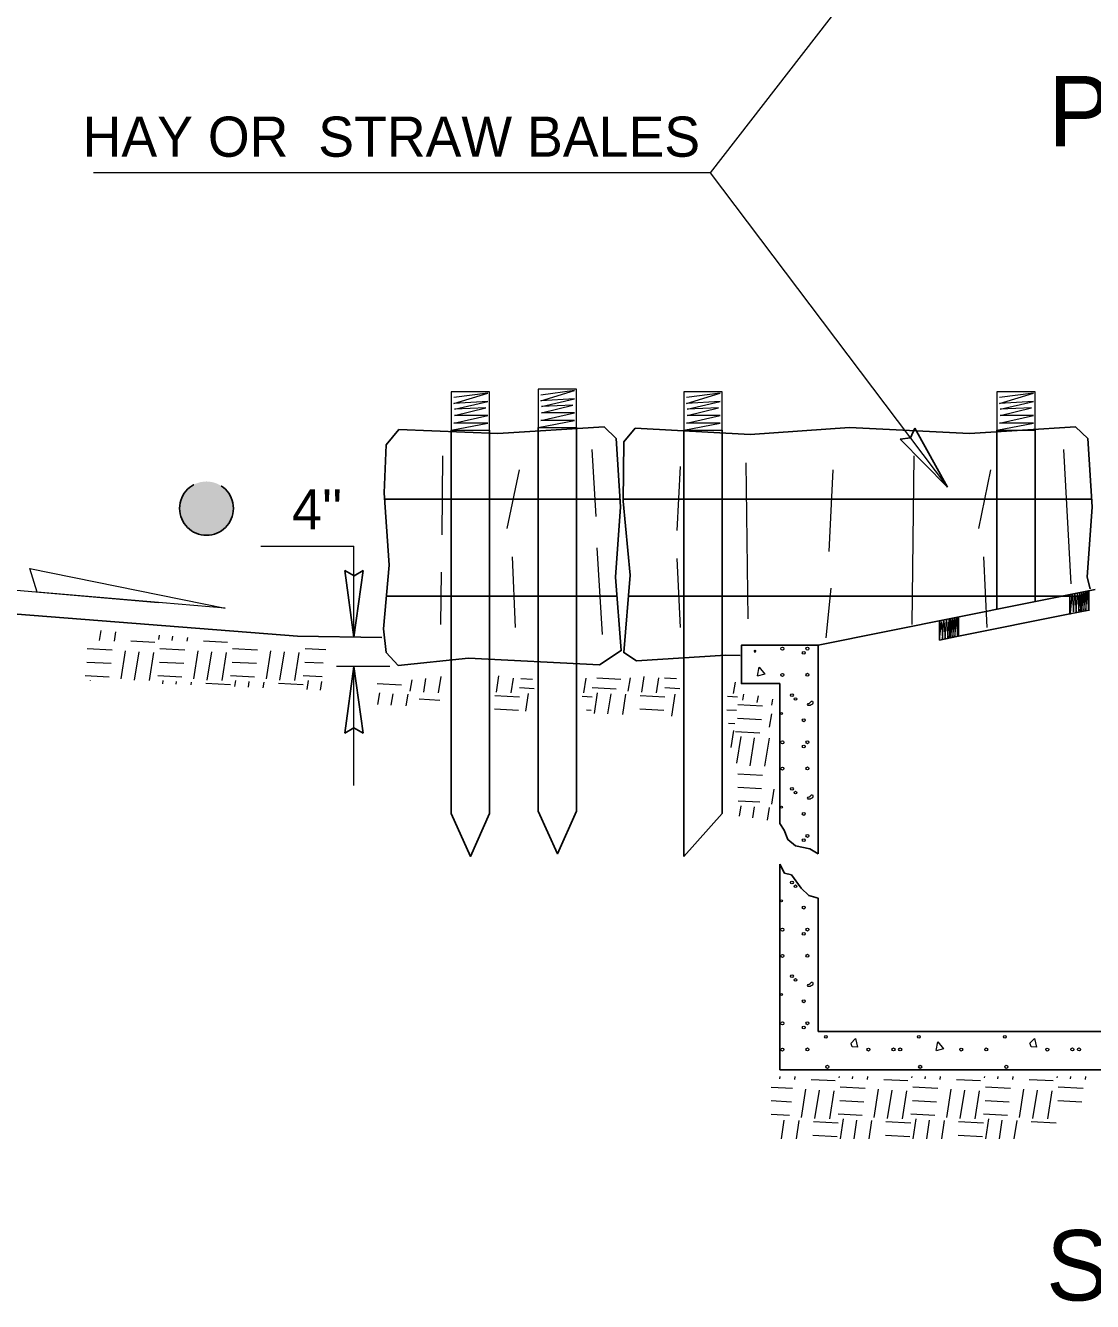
# Model space of a CAD drawing. Extents: x 455 to 827, y 69 to 339.
# Drawn here: x 502.23 to 529.23, y 206.85 to 239.14 of the extents above; entities that cross this region are included whole.
import ezdxf
from ezdxf.enums import TextEntityAlignment as Align

# ---------------------------------------------------------------- set-up
doc = ezdxf.new("R2010")
doc.units = 0
doc.header["$LTSCALE"] = 0.48
doc.linetypes.add('LONG_DASHED', pattern=[7.5, 6, -1.5])
doc.layers.add('1', color=7, linetype='Continuous', lineweight=13)

msp = doc.modelspace()

# ---------------------------------------------------------------- hatches: boundary and pattern name
at = {"layer": '1'}
msp.add_hatch(color=256, dxfattribs=at).paths.add_polyline_path([(507.4874, 226.9208, 1), (506.1248, 226.9208, 1)])

# ---------------------------------------------------------------- linework, layer by layer
for p, q in [((519.5564, 235.4119), (503.9482, 235.4119)), ((516.5593, 228.4141), (516.6563, 226.7163)), ((528.4928, 228.4141), (528.6806, 225.0114)), ((512.7755, 228.2523), (512.7593, 226.2473)), ((518.7908, 227.9776), (518.7099, 226.3606)), ((520.4562, 228.0745), (520.5048, 224.129)), ((524.709, 228.2523), (524.6604, 223.9835)), ((514.7159, 227.8967), (514.4087, 226.409)), ((522.6554, 227.8967), (522.5583, 225.8268)), ((526.6494, 227.8967), (526.3422, 226.409)), ((508.1855, 225.9606), (510.5371, 225.9606)), ((510.5371, 223.6612), (510.5371, 225.9606)), ((516.6887, 225.9239), (516.818, 223.7248)), ((514.5381, 225.6975), (514.6189, 223.9027)), ((518.7099, 225.649), (518.7908, 223.9027)), ((526.4715, 225.6975), (526.5523, 223.9027)), ((496.952, 225.2896), (505.5876, 224.5377)), ((512.7432, 225.3095), (512.727, 223.9835)), ((522.6069, 224.9052), (522.4775, 223.6439)), ((504.1009, 223.5749), (504.1405, 223.8276)), ((504.4778, 223.5624), (504.5147, 223.7981)), ((504.892, 223.5649), (505.5015, 223.5336)), ((505.5999, 223.6025), (505.617, 223.7112)), ((505.9398, 223.5749), (505.9569, 223.6845)), ((506.3167, 223.5624), (506.3313, 223.6551)), ((506.7308, 223.5649), (507.3403, 223.5336)), ((503.7905, 223.3729), (504.4179, 223.3402)), ((504.6482, 222.6037), (504.7598, 223.3151)), ((504.9881, 222.5762), (505.0996, 223.2876)), ((505.365, 222.5637), (505.4766, 223.2752)), ((505.6293, 223.3729), (506.2568, 223.3402)), ((506.4871, 222.6037), (506.5987, 223.3151)), ((506.8269, 222.5762), (506.9384, 223.2876)), ((507.2038, 222.5637), (507.3154, 223.2752)), ((507.4682, 223.3729), (508.0956, 223.3402)), ((508.3259, 222.6037), (508.4376, 223.3151)), ((508.6658, 222.5762), (508.7772, 223.2876)), ((509.0427, 222.5637), (509.1542, 223.2752)), ((509.3071, 223.3729), (509.8295, 223.3457)), ((503.7809, 223.0315), (504.3903, 223.0002)), ((505.6198, 223.0315), (506.2292, 223.0002)), ((507.4586, 223.0315), (508.0681, 223.0002)), ((509.2974, 223.0315), (509.7586, 223.0077)), ((511.443, 222.9225), (510.0937, 222.9225)), ((510.5371, 219.9048), (510.5371, 222.9225)), ((503.7355, 222.693), (504.3449, 222.6616)), ((503.8717, 222.5574), (503.8727, 222.5637)), ((505.5743, 222.693), (506.1837, 222.6616)), ((505.699, 222.4836), (505.7116, 222.5637)), ((506.0409, 222.4698), (506.0513, 222.5362)), ((506.4173, 222.4545), (506.4282, 222.5237)), ((506.7859, 222.4947), (507.4132, 222.462)), ((507.4132, 222.693), (508.0227, 222.6616)), ((507.5263, 222.4096), (507.5504, 222.5637)), ((507.8682, 222.3958), (507.8902, 222.5362)), ((508.2446, 222.3807), (508.2671, 222.5237)), ((508.6248, 222.4947), (509.252, 222.462)), ((509.252, 222.693), (509.7314, 222.6683)), ((509.3535, 222.3358), (509.3893, 222.5637)), ((509.6954, 222.322), (509.729, 222.5362)), ((511.128, 222.4852), (511.7374, 222.4539)), ((511.965, 222.295), (512.0099, 222.5816)), ((512.3048, 222.2675), (512.3589, 222.6121)), ((512.6817, 222.2551), (512.746, 222.665)), ((514.1437, 222.2675), (514.2083, 222.6797)), ((514.5206, 222.2551), (514.5789, 222.6277)), ((514.7574, 222.6155), (515.0567, 222.6001)), ((516.3594, 222.2551), (516.417, 222.6217)), ((516.6857, 222.6334), (517.2952, 222.602)), ((517.4815, 222.295), (517.5339, 222.6289)), ((517.8213, 222.2675), (517.8839, 222.6669)), ((518.1983, 222.2551), (518.2572, 222.6316)), ((518.3994, 222.6333), (518.7052, 222.6175)), ((520.1472, 222.2337), (520.1925, 222.5225)), ((511.1421, 221.9533), (511.1895, 222.2551)), ((511.4841, 221.9395), (511.5292, 222.2276)), ((511.8606, 221.9243), (511.9062, 222.2151)), ((514.1027, 222.1861), (514.7299, 222.1533)), ((514.7299, 222.3843), (515.0979, 222.3654)), ((514.886, 221.7876), (514.9566, 222.2372)), ((516.3112, 222.1668), (516.5688, 222.1533)), ((516.5688, 222.3843), (517.1782, 222.353)), ((516.6239, 221.7317), (516.706, 222.2551)), ((516.9657, 221.7178), (517.0457, 222.2276)), ((517.3423, 221.7026), (517.4227, 222.2151)), ((517.7803, 222.1861), (518.4077, 222.1533)), ((518.4077, 222.3843), (518.7822, 222.3651)), ((518.5827, 221.6624), (518.67, 222.2192)), ((519.9942, 222.1665), (520.2465, 222.1533)), ((520.3774, 222.0652), (520.4015, 222.2191)), ((520.7451, 222.0053), (520.7722, 222.1784)), ((512.1922, 222.0967), (512.7094, 222.0697)), ((514.093, 221.8446), (514.7024, 221.8132)), ((517.7707, 221.8446), (518.3801, 221.8132)), ((520.2524, 221.9537), (520.8797, 221.9209)), ((521.1161, 221.9414), (521.14, 222.0941)), ((516.4242, 221.8192), (516.5412, 221.8132)), ((519.9728, 221.8259), (520.2189, 221.8132)), ((520.2427, 221.6122), (520.8522, 221.5808)), ((521.0564, 221.3814), (521.1097, 221.7205)), ((520.0151, 221.483), (520.1736, 221.4748)), ((520.0853, 220.8683), (520.1532, 221.3011)), ((520.1973, 221.2737), (520.8067, 221.2423)), ((520.2286, 220.469), (520.3345, 221.1444)), ((520.5627, 220.4055), (520.6743, 221.1169)), ((520.9397, 220.3931), (521.0512, 221.1045)), ((520.2524, 220.2036), (520.8797, 220.1707)), ((520.2525, 219.8616), (520.8522, 219.8307)), ((521.11, 219.4343), (521.1703, 219.8189)), ((520.2658, 219.52), (520.8067, 219.4922)), ((520.2937, 219.1342), (520.3345, 219.3942)), ((520.6302, 219.0853), (520.6743, 219.3668)), ((521.0006, 219.0312), (521.0512, 219.3543)), ((521.318, 212.4812), (521.3278, 212.5439)), ((521.6949, 212.4688), (521.7067, 212.5439)), ((522.1091, 212.4712), (522.7185, 212.4398)), ((522.817, 212.5088), (522.8225, 212.5439)), ((523.1568, 212.4812), (523.1667, 212.5439)), ((523.5337, 212.4688), (523.5456, 212.5439)), ((523.9479, 212.4712), (524.5573, 212.4398)), ((524.6558, 212.5088), (524.6613, 212.5439)), ((524.9957, 212.4812), (525.0055, 212.5439)), ((525.3726, 212.4688), (525.3844, 212.5439)), ((525.7867, 212.4712), (526.3963, 212.4398)), ((526.4947, 212.5088), (526.5002, 212.5439)), ((526.8345, 212.4812), (526.8443, 212.5439)), ((527.2114, 212.4688), (527.2233, 212.5439)), ((527.6256, 212.4712), (528.2351, 212.4398)), ((528.3336, 212.5088), (528.3392, 212.5439)), ((528.6733, 212.4812), (528.6832, 212.5439)), ((529.0503, 212.4688), (529.0621, 212.5439)), ((521.0957, 212.2746), (521.635, 212.2464)), ((521.8653, 211.51), (521.9769, 212.2214)), ((522.2052, 211.4825), (522.3167, 212.1939)), ((522.5821, 211.47), (522.6937, 212.1814)), ((522.8465, 212.2792), (523.4738, 212.2464)), ((523.7042, 211.51), (523.8157, 212.2214)), ((524.044, 211.4825), (524.1556, 212.1939)), ((524.4209, 211.47), (524.5325, 212.1814)), ((524.6853, 212.2792), (525.3127, 212.2464)), ((525.543, 211.51), (525.6546, 212.2214)), ((525.8828, 211.4825), (525.9944, 212.1939)), ((526.2597, 211.47), (526.3713, 212.1814)), ((526.5242, 212.2792), (527.1515, 212.2464)), ((527.3818, 211.51), (527.4935, 212.2214)), ((527.7217, 211.4825), (527.8333, 212.1939)), ((528.0986, 211.47), (528.2102, 212.1814)), ((528.3631, 212.2792), (528.9903, 212.2464)), ((521.0957, 211.9327), (521.6074, 211.9064)), ((522.8368, 211.9378), (523.4462, 211.9064)), ((524.6757, 211.9378), (525.2851, 211.9064)), ((526.5145, 211.9378), (527.1239, 211.9064)), ((528.3533, 211.9378), (528.9628, 211.9064)), ((521.0957, 211.5919), (521.562, 211.5679)), ((522.7915, 211.5992), (523.4008, 211.5679)), ((524.6303, 211.5992), (525.2397, 211.5679)), ((526.4692, 211.5992), (527.0785, 211.5679)), ((521.3553, 210.9689), (521.4296, 211.4425)), ((521.7342, 210.9689), (521.8065, 211.4301)), ((522.1641, 211.401), (522.7915, 211.3682)), ((522.85, 210.9689), (522.9287, 211.47)), ((523.1942, 210.9689), (523.2684, 211.4425)), ((523.5731, 210.9689), (523.6453, 211.4301)), ((524.0029, 211.401), (524.6303, 211.3682)), ((524.6888, 210.9689), (524.7675, 211.47)), ((525.033, 210.9689), (525.1073, 211.4425)), ((525.4119, 210.9689), (525.4842, 211.4301)), ((525.8418, 211.401), (526.4692, 211.3682)), ((526.5277, 210.9689), (526.6063, 211.47)), ((526.8718, 210.9689), (526.9461, 211.4425)), ((527.2508, 210.9689), (527.323, 211.4301)), ((527.6807, 211.401), (528.308, 211.3682)), ((522.1545, 211.0596), (522.7638, 211.0282)), ((523.9933, 211.0596), (524.6027, 211.0282)), ((525.8322, 211.0596), (526.4417, 211.0282))]:
    msp.add_line(p, q, dxfattribs=at)
at = {"layer": '1', "lineweight": 25}
for p, q in [((515.201, 228.9639), (515.201, 219.2619)), ((516.1712, 228.9639), (516.1712, 219.2619)), ((525.5594, 227.4607), (524.731, 228.9474)), ((513.0019, 228.8992), (513.0019, 219.1972)), ((513.9721, 228.8992), (513.9721, 219.1972)), ((518.8878, 228.8992), (518.8878, 218.1138)), ((519.858, 228.8992), (519.858, 219.1972)), ((525.5594, 227.4607), (524.3608, 228.6689)), ((526.8112, 228.8992), (526.8112, 224.3665)), ((527.7813, 228.8992), (527.7813, 224.561)), ((511.3202, 227.1528), (517.2708, 227.1528)), ((517.3517, 227.1528), (529.2043, 227.1528)), ((510.5379, 223.6615), (510.3062, 225.3474)), ((510.5379, 223.6615), (510.7696, 225.3474)), ((522.2828, 223.4588), (529.3007, 224.8657)), ((528.6538, 224.7362), (528.6538, 224.235)), ((529.1389, 224.8332), (529.1389, 224.332)), ((511.3687, 224.695), (517.19, 224.695)), ((517.481, 224.695), (529.1234, 224.695)), ((525.8402, 223.6852), (528.6538, 224.2511)), ((525.8402, 224.1702), (525.8402, 223.6852)), ((528.6538, 224.2511), (529.1389, 224.3482)), ((525.3551, 224.0733), (525.3551, 223.5882)), ((522.2828, 218.1787), (522.2828, 223.4588)), ((525.3551, 223.5882), (525.8402, 223.6852)), ((510.5362, 222.9222), (510.3047, 221.2362)), ((510.5362, 222.9222), (510.7679, 221.2362)), ((521.3126, 222.4887), (521.3126, 218.9442)), ((518.8878, 218.1138), (519.858, 219.1972)), ((521.3126, 217.9137), (521.3126, 212.7124)), ((522.2828, 213.6826), (522.2828, 217.0598)), ((548.737, 213.6826), (522.2828, 213.6826)), ((521.3126, 212.7124), (549.7072, 212.7124))]:
    msp.add_line(p, q, dxfattribs=at)
at = {"layer": '1'}
for points in [[(525.5589, 243.1658), (519.5564, 235.4119), (525.5589, 227.46)], [(515.201, 228.9639), (516.1712, 228.9639), (516.1712, 229.9341), (515.201, 229.9341), (515.201, 228.9639), (516.1227, 229.1418), (515.2658, 229.1418), (516.1227, 229.3357), (515.2818, 229.3357), (516.0743, 229.5298), (515.2818, 229.4975), (516.1227, 229.6915), (515.2658, 229.643), (515.2658, 229.643), (516.1227, 229.9017), (515.2658, 229.7885)], [(513.0019, 228.8992), (513.9721, 228.8992), (513.9721, 229.8693), (513.0019, 229.8693), (513.0019, 228.8992), (513.9237, 229.0771), (513.0667, 229.0771), (513.9237, 229.2712), (513.0828, 229.2712), (513.8752, 229.4651), (513.0828, 229.4328), (513.9237, 229.6268), (513.0667, 229.5783), (513.0667, 229.5783), (513.9237, 229.8371), (513.0667, 229.7239)], [(518.8878, 228.8992), (519.858, 228.8992), (519.858, 229.8693), (518.8878, 229.8693), (518.8878, 228.8992), (519.8094, 229.0771), (518.9525, 229.0771), (519.8094, 229.2712), (518.9687, 229.2712), (519.761, 229.4651), (518.9687, 229.4328), (519.8094, 229.6268), (518.9525, 229.5783), (518.9525, 229.5783), (519.8094, 229.8371), (518.9525, 229.7239)], [(526.8112, 228.8992), (527.7813, 228.8992), (527.7813, 229.8693), (526.8112, 229.8693), (526.8112, 228.8992), (527.7328, 229.0771), (526.8758, 229.0771), (527.7328, 229.2712), (526.892, 229.2712), (527.6843, 229.4651), (526.892, 229.4328), (527.7328, 229.6268), (526.8758, 229.5783), (526.8758, 229.5783), (527.7328, 229.8371), (526.8758, 229.7239)], [(528.67, 224.2673), (528.7186, 224.7362), (528.7508, 224.2997), (528.7832, 224.7524), (528.8155, 224.2997), (528.8479, 224.7848), (528.8802, 224.3158), (528.9125, 224.7848), (528.9288, 224.332), (528.9611, 224.8009), (528.9611, 224.332), (529.0096, 224.8009), (529.0096, 224.3482), (529.0581, 224.8171), (529.0581, 224.3482), (529.1066, 224.8332), (529.1228, 224.3806)], [(525.3551, 223.5882), (525.4037, 224.0572), (525.4359, 223.6205), (525.4683, 224.0733), (525.5007, 223.6205), (525.533, 224.1057), (525.5654, 223.6367), (525.5977, 224.1057), (525.6139, 223.6529), (525.6463, 224.1217), (525.6463, 223.6529), (525.6947, 224.1217), (525.6947, 223.669), (525.7432, 224.138), (525.7432, 223.669), (525.7917, 224.1542), (525.8079, 223.7014)], [(520.7487, 222.6818), (520.7899, 222.8981), (520.934, 222.7231), (520.7437, 222.6716)], [(522.1437, 221.9664), (522.1128, 221.9509), (522.0872, 221.9355), (522.0614, 221.9303), (522.0357, 221.9303), (522.0203, 221.9561), (522.0357, 221.9818), (522.0614, 221.987), (522.082, 222.0076), (522.0974, 222.0282), (522.118, 222.0436), (522.1437, 222.0436), (522.1541, 222.0178), (522.149, 221.9922)], [(522.1493, 221.9912), (522.1432, 221.967), (522.1425, 221.9663)], [(522.1437, 219.5963), (522.1128, 219.5809), (522.0872, 219.5655), (522.0614, 219.5602), (522.0357, 219.5602), (522.0203, 219.586), (522.0357, 219.6118), (522.0614, 219.617), (522.082, 219.6375), (522.0974, 219.6582), (522.118, 219.6736), (522.1437, 219.6736), (522.1541, 219.6478), (522.149, 219.622)], [(522.1493, 219.6211), (522.1432, 219.5969), (522.1425, 219.5962)], [(522.1437, 214.8562), (522.1128, 214.8408), (522.0872, 214.8254), (522.0614, 214.8202), (522.0357, 214.8202), (522.0203, 214.8459), (522.0357, 214.8716), (522.0614, 214.8768), (522.082, 214.8973), (522.0974, 214.918), (522.118, 214.9335), (522.1437, 214.9335), (522.1541, 214.9077), (522.149, 214.8819)], [(522.1493, 214.8809), (522.1432, 214.8568), (522.1425, 214.8561)], [(523.1116, 213.3767), (523.2352, 213.5054), (523.2814, 213.2841), (523.1476, 213.2944), (523.1218, 213.3717)], [(527.6379, 213.3767), (527.7614, 213.5054), (527.8077, 213.2841), (527.6739, 213.2944), (527.6482, 213.3717)], [(525.2751, 213.2017), (525.3162, 213.4179), (525.4603, 213.2428), (525.2699, 213.1913)]]:
    msp.add_lwpolyline(points, dxfattribs=at)
at = {"layer": '1', "lineweight": 25}
msp.add_lwpolyline([(511.3526, 223.272), (511.6598, 222.9486), (513.4385, 223.1266), (516.7534, 222.9648), (517.3031, 223.3205), (517.1577, 225.1801), (517.287, 226.9587), (517.1737, 228.689), (516.8666, 228.98), (514.1823, 228.8183), (511.676, 228.9154), (511.3526, 228.5272), (511.3041, 227.3145), (511.4334, 225.4873), (511.2879, 223.8703)], close=True, dxfattribs=at)
for points in [[(529.1661, 224.8812), (529.0911, 225.1801), (529.2204, 226.9587), (529.1073, 228.689), (528.8, 228.98), (526.1157, 228.8183), (523.0758, 228.9639), (520.5695, 228.7861), (517.6588, 228.9477), (517.3678, 228.6081), (517.3517, 227.1043), (517.5295, 225.2287), (517.3678, 223.272), (517.6912, 223.0618)], [(524.3608, 228.6689), (524.6263, 228.7052), (524.731, 228.9474)], [(510.3062, 225.3474), (510.5403, 225.2171), (510.7696, 225.3474)], [(511.2444, 223.6504), (509.11, 223.6827), (501.5747, 224.2811), (497.1118, 224.7338)], [(522.2828, 223.4588), (520.3424, 223.4588), (520.3424, 222.4887), (521.3126, 222.4887)], [(517.6912, 223.0618), (519.9527, 223.2018), (520.3152, 223.1968)], [(510.7679, 221.2362), (510.5339, 221.3667), (510.3047, 221.2362)], [(515.201, 219.2619), (515.6861, 218.1785), (516.1712, 219.2619)], [(513.0019, 219.1972), (513.487, 218.1138), (513.9721, 219.1972)], [(522.2828, 218.1787), (522.0752, 218.307), (521.7104, 218.3785), (521.5202, 218.5372), (521.4289, 218.7792), (521.3126, 218.9442)], [(522.2828, 217.0598), (522.0514, 217.1246), (521.8532, 217.3111), (521.6112, 217.6483), (521.4369, 217.6881), (521.3126, 217.9137)]]:
    msp.add_lwpolyline(points, dxfattribs=at)
at = {"layer": '1'}
msp.add_lwpolyline([(502.5251, 224.8044), (502.3368, 225.403), (507.28, 224.3946)], close=True, dxfattribs=at)
at = {"layer": '1', "linetype": 'LONG_DASHED', "lineweight": 25}
msp.add_circle((506.8061, 226.9208), 0.6813, dxfattribs=at)
at = {"layer": '1'}
for centre, radius in [((521.3796, 223.3695), 0.0385), ((521.92, 223.2653), 0.0364), ((522.0141, 223.372), 0.0381), ((521.3796, 222.7066), 0.0385), ((522.0141, 222.709), 0.0381), ((521.6225, 222.1923), 0.0362), ((521.7139, 222.0985), 0.0318), ((521.3613, 221.7278), 0.0242), ((521.92, 221.5582), 0.0364), ((521.3796, 220.9995), 0.0385), ((521.92, 220.8952), 0.0364), ((522.0141, 221.002), 0.0381), ((521.3796, 220.3365), 0.0385), ((522.0141, 220.339), 0.0381), ((521.6225, 219.8222), 0.0362), ((521.7139, 219.7285), 0.0318), ((521.3613, 219.3577), 0.0242), ((521.92, 219.1881), 0.0364), ((522.0141, 218.6319), 0.0381), ((521.92, 218.5251), 0.0364), ((521.6225, 217.4521), 0.0362), ((521.7139, 217.3584), 0.0318), ((521.3613, 216.9877), 0.0242), ((521.92, 216.8181), 0.0364), ((521.3796, 216.2594), 0.0385), ((521.92, 216.1551), 0.0364), ((522.0141, 216.2618), 0.0381), ((521.3796, 215.5964), 0.0385), ((522.0141, 215.5989), 0.0381), ((521.6225, 215.0821), 0.0362), ((521.7139, 214.9884), 0.0318), ((521.3613, 214.6176), 0.0242), ((521.92, 214.448), 0.0364), ((521.3796, 213.8893), 0.0385), ((521.92, 213.785), 0.0364), ((522.0141, 213.8918), 0.0381), ((522.484, 213.5501), 0.034), ((524.8314, 213.5501), 0.034), ((527.0103, 213.5501), 0.034), ((521.3796, 213.2263), 0.0385), ((522.0141, 213.2288), 0.0381), ((523.5585, 213.2263), 0.0385), ((524.1929, 213.2288), 0.0381), ((524.3615, 213.2288), 0.0381), ((525.9059, 213.2263), 0.0385), ((526.5403, 213.2288), 0.0381), ((528.0847, 213.2263), 0.0385), ((528.7192, 213.2288), 0.0381), ((528.8878, 213.2288), 0.0381), ((522.5206, 212.7876), 0.0395), ((524.8681, 212.7876), 0.0395), ((527.0469, 212.7876), 0.0395)]:
    msp.add_circle(centre, radius, dxfattribs=at)
msp.add_arc((520.6863, 223.3096), 0.0247, 120.61461, 59.38539, dxfattribs=at)

# ---------------------------------------------------------------- texts
for s, height, p in [('PLAN VIEW', 1.782, (534.6009, 236.081)), ('HAY OR  STRAW BALES', 1.016, (511.4845, 235.8189)), ("4''", 1.016, (509.6081, 226.3906)), ('SECTION A-A', 1.782, (535.6693, 206.8756))]:
    msp.add_text(s, height=height, dxfattribs=at).set_placement(p, align=Align.CENTER)

doc.saveas('drawing.dxf')
